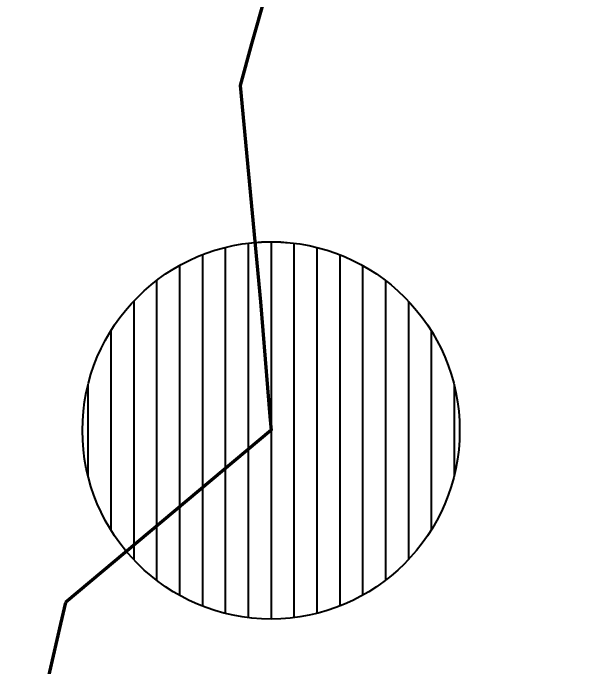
# Model space of a CAD drawing. Header units: metres. Extents: x 599858 to 604937, y 1147506 to 1148114.
# Drawn here: x 603414.649 to 603418.5, y 1147756.742 to 1147761.031 of the extents above; entities that cross this region are included whole.
import ezdxf

# ---------------------------------------------------------------- set-up
doc = ezdxf.new("R2010")
doc.units = ezdxf.units.M
doc.header["$MEASUREMENT"] = 0
doc.linetypes.add('DGN Style 7', pattern=[105.626894, 47.532102, -21.125379, 15.844034, -21.125379])
doc.layers.add('TF_E_---_Mast-_2', color=1, linetype='Continuous', lineweight=40)
doc.layers.add('TF_E_LS-_Kabl-_2', color=1, linetype='DGN Style 7', lineweight=70)

# ---------------------------------------------------------------- blocks, each defined once
blk = doc.blocks.new('ELMAST_4')
at = {"layer": 'TF_E_---_Mast-_2', "flags": 128}
for points in [[(-0.15, 1.226608), (-0.15, 0), (-0.15, -1.226608)], [(0, 1.235745), (0, 0), (0, -1.235745)], [(0.15, 1.226608), (0.15, 0), (0.15, -1.226608)], [(-0.3, 1.198777), (-0.3, 0), (-0.3, -1.198777)], [(0.3, 1.198777), (0.3, 0), (0.3, -1.198777)], [(-0.45, 1.150898), (-0.45, 0), (-0.45, -1.150898)], [(0.45, 1.150898), (0.45, 0), (0.45, -1.150898)], [(-0.6, 1.080309), (-0.6, 0), (-0.6, -1.080309)], [(0.6, 1.080309), (0.6, 0), (0.6, -1.080309)], [(-0.75, 0.982124), (-0.75, 0), (-0.75, -0.982124)], [(0.75, 0.982124), (0.75, 0), (0.75, -0.982124)], [(-0.9, 0.846798), (-0.9, 0), (-0.9, -0.846798)], [(0.9, 0.846798), (0.9, 0), (0.9, -0.846798)], [(-1.05, 0.651588), (-1.05, 0), (-1.05, -0.651588)], [(1.05, 0.651588), (1.05, 0), (1.05, -0.651588)], [(-1.2, 0.295071), (-1.2, 0), (-1.2, -0.295071)], [(1.2, 0.295071), (1.2, 0), (1.2, -0.295071)]]:
    blk.add_lwpolyline(points, dxfattribs=at)
at = {"layer": 'TF_E_---_Mast-_2'}
blk.add_circle((0, 0), 1.235745, dxfattribs=at)
blk = doc.blocks.new('ELMAST_22')
at = {"layer": 'TF_E_---_Mast-_2', "flags": 128}
for points in [[(-0.15, 1.226608), (-0.15, 0), (-0.15, -1.226608)], [(0, 1.235745), (0, 0), (0, -1.235745)], [(0.15, 1.226608), (0.15, 0), (0.15, -1.226608)], [(-0.3, 1.198777), (-0.3, 0), (-0.3, -1.198777)], [(0.3, 1.198777), (0.3, 0), (0.3, -1.198777)], [(-0.45, 1.150898), (-0.45, 0), (-0.45, -1.150898)], [(0.45, 1.150898), (0.45, 0), (0.45, -1.150898)], [(-0.6, 1.080309), (-0.6, 0), (-0.6, -1.080309)], [(0.6, 1.080309), (0.6, 0), (0.6, -1.080309)], [(-0.75, 0.982124), (-0.75, 0), (-0.75, -0.982124)], [(0.75, 0.982124), (0.75, 0), (0.75, -0.982124)], [(-0.9, 0.846798), (-0.9, 0), (-0.9, -0.846798)], [(0.9, 0.846798), (0.9, 0), (0.9, -0.846798)], [(-1.05, 0.651588), (-1.05, 0), (-1.05, -0.651588)], [(1.05, 0.651588), (1.05, 0), (1.05, -0.651588)], [(-1.2, 0.295071), (-1.2, 0), (-1.2, -0.295071)], [(1.2, 0.295071), (1.2, 0), (1.2, -0.295071)]]:
    blk.add_lwpolyline(points, dxfattribs=at)
at = {"layer": 'TF_E_---_Mast-_2'}
blk.add_circle((0, 0), 1.235745, dxfattribs=at)

msp = doc.modelspace()

# ---------------------------------------------------------------- linework, layer by layer
at = {"layer": 'TF_E_LS-_Kabl-_2', "flags": 128}
for points in [[(603418.5, 1147767.23), (603418.26, 1147766.83), (603418.03, 1147766.45), (603417.81, 1147766.08), (603417.58, 1147765.7), (603417.547577, 1147765.646688), (603417.39, 1147765.07), (603417.35, 1147764.91), (603417.16, 1147764.25), (603416.93, 1147763.42), (603416.77, 1147762.85), (603416.68, 1147762.52), (603416.51, 1147761.89), (603416.21, 1147760.83), (603416.135459, 1147760.556864), (603416.27, 1147759.14), (603416.33, 1147758.39), (603416.338814, 1147758.297971)], [(603418.5, 1147767.23), (603418.26, 1147766.83), (603418.03, 1147766.45), (603417.81, 1147766.08), (603417.58, 1147765.7), (603417.547611, 1147765.646687), (603417.39, 1147765.07), (603417.35, 1147764.91), (603417.16, 1147764.25), (603416.93, 1147763.42), (603416.77, 1147762.85), (603416.68, 1147762.52), (603416.51, 1147761.89), (603416.21, 1147760.83), (603416.135488, 1147760.556888), (603416.27, 1147759.14), (603416.33, 1147758.39), (603416.338816, 1147758.297913)], [(603416.34, 1147758.3), (603414.992543, 1147757.17172), (603414.96, 1147757.03), (603414.68, 1147755.83), (603414.07, 1147753.21), (603413.45, 1147750.56), (603413.411948, 1147750.373331), (603413.85, 1147748.79), (603413.895862, 1147748.616335)], [(603416.34, 1147758.3), (603414.992597, 1147757.171661), (603414.96, 1147757.03), (603414.68, 1147755.83), (603414.07, 1147753.21), (603413.45, 1147750.56), (603413.41198, 1147750.373306), (603413.85, 1147748.79), (603413.895923, 1147748.616346)]]:
    msp.add_lwpolyline(points, dxfattribs=at)

# ---------------------------------------------------------------- block references
at = {"layer": 'TF_E_---_Mast-_2'}
for name, p in [('ELMAST_22', (603416.338814, 1147758.297971)), ('ELMAST_4', (603416.338816, 1147758.297913))]:
    msp.add_blockref(name, p, dxfattribs=at)

doc.saveas('drawing.dxf')
